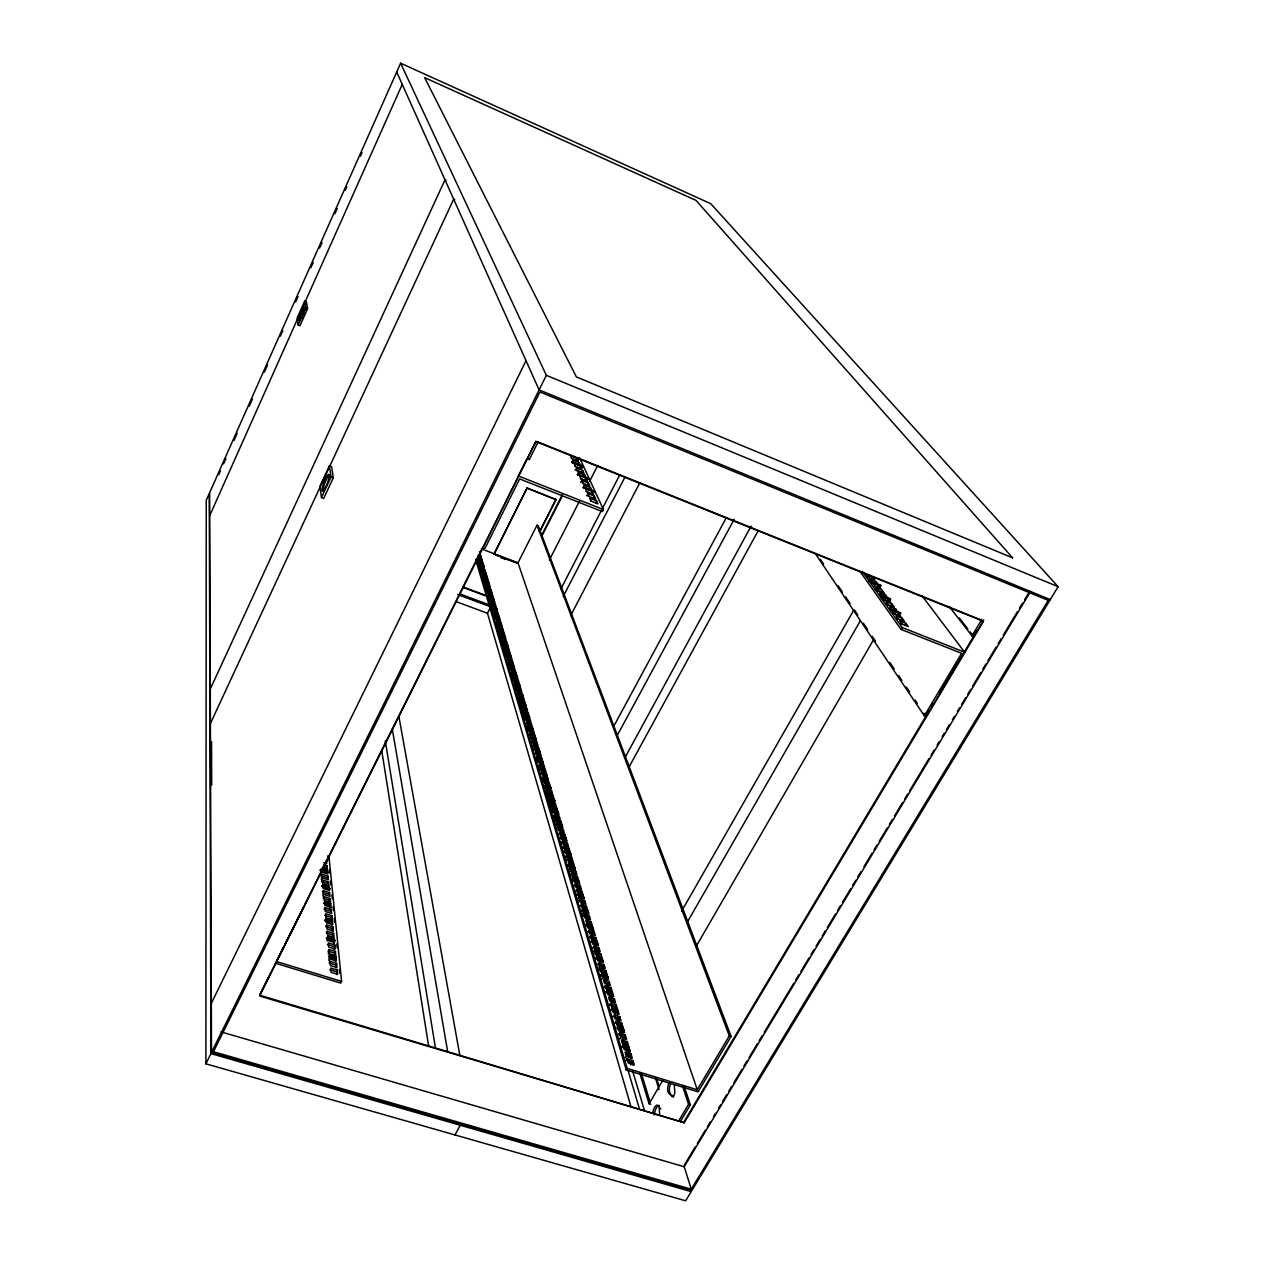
<?xml version="1.0" encoding="UTF-8"?>
<svg xmlns="http://www.w3.org/2000/svg" width="1264" height="1264" viewBox="0 0 1264 1264"><rect width="100%" height="100%" fill="white"/><g stroke="black" fill="none" stroke-linecap="round" stroke-linejoin="round"><path stroke-width="1.5" d="M205.89 1063.814L206.237 500.339L209.271 493.513L210.946 1053.607L205.89 1063.814L685.625 1200.8L691.203 1191.604L210.946 1053.607M400.609 63.2L209.619 492.755L211.499 1052.47L691.835 1190.577L1058.11 586.701L710.731 203.678L400.609 63.2L546.332 375.313L1058.11 586.701M218.783 474.648L220.394 471.061M223.586 463.856L225.987 458.469M233.998 440.472L237.19 433.268M249.198 406.281L252.405 399.092M264.413 372.106L267.605 364.901M280.418 336.129L282.82 330.726M295.618 301.938L298.02 296.534M310.833 267.763L313.219 262.359M319.634 247.965L322.036 242.562M334.834 213.774L337.235 208.386M345.246 190.39L346.842 186.788M360.445 156.215L362.041 152.612M304.687 301.069L297.198 317.864L298.178 325.085L299.947 325.812L307.515 308.874L306.441 301.796L304.687 301.069L305.746 308.147L298.178 325.085M209.698 515.68L300.358 312.619M301.954 309.016L402.252 84.388M210.282 689.054L445.007 179.82L446.081 180.294M329.398 465.831L319.934 486.229L321.467 497.589L323.679 498.427L333.285 477.808L331.579 466.669L329.398 465.831L331.057 476.955L321.467 497.589M210.393 723.545L453.665 199.159L454.787 199.649M211.341 1003.3L526.014 360.667M211.499 1052.47L546.332 375.313M283.31 947.479L259.578 995.131L684.235 1122.748L259.61 996.016L535.936 441.61L983.439 621.335L684.235 1122.748M285.079 943.955L303.534 906.904M305.303 903.365L482.943 546.917M518.114 476.323L526.898 458.674M259.752 995.163L268.521 977.562M305.967 902.433L276.484 961.572L341.596 981.401L340.727 983.092L275.473 963.231M483.749 545.795L518.524 476.022L603.434 509.566L602.391 511.588L519.646 478.945L485.013 548.355L482.88 547.533M535.904 441.152L527.151 458.721L529.3 459.59L538.053 442.021M478.44 559.92L482.421 561.437L481.868 559.62L477.887 558.103L477.871 561.042L477.334 559.225L481.3 560.726L481.853 562.559M480.857 556.286L480.304 557.392L480.32 554.485L480.857 556.286L478.219 555.275M478.724 563.918L478.74 560.963L482.722 562.48L482.722 565.435M326.949 865.698L326.523 870.928L326.949 865.698L323.9 864.718M480.999 556.776L480.999 559.699L480.999 556.776L478.361 555.765M321.372 879.444L321.83 874.135L327.976 876.11L328.34 879.807L322.178 877.832M481.3 560.726L481.868 559.62M322.383 879.965L321.577 881.561L327.755 883.536L328.545 881.924L322.383 879.965L322.731 883.694L328.924 885.669L328.545 881.924M321.293 868.368L327.408 870.327L326.618 871.923L321.609 870.39M484.302 570.68L484.302 567.694L480.304 566.177L479.735 567.315L483.733 568.832L484.302 570.68L480.288 569.163M482.722 562.48L482.169 563.602L478.187 562.085M322.826 884.705L323.173 888.481L329.398 890.456L329.019 886.68L322.826 884.705L322.02 886.317L329.746 888.861M479.988 565.134L479.435 563.286L483.433 564.803L483.417 567.773M327.976 876.11L327.186 877.706L321.04 875.731M481.157 572.086L481.173 569.084L485.186 570.601L485.171 573.603L485.186 570.601M481.3 572.592L481.868 571.454L485.897 572.971L485.897 575.989L485.897 572.971M483.733 568.832L484.302 567.694M323.379 890.63L322.573 892.258L328.798 894.233L329.604 892.621L323.379 890.63L322.92 896.065M483.306 576.289L482.737 577.427L482.753 574.409L486.782 575.926L487.351 577.806L483.306 576.289L482.753 574.409M497.668 555.765L493.971 554.059L527.088 487.951L556.097 499.643L540.313 530.769M494.082 554.406L527.088 487.951M323.947 896.618L324.295 900.458L330.583 902.449L330.204 898.609L323.947 896.618L323.126 898.246L329.383 900.221L329.762 904.06M328.213 888.292L329.019 886.68M483.78 580.919L484.349 579.781L488.41 581.298L488.978 583.21L482.327 580.713M486.782 578.944L486.782 575.926M485.818 584.695L485.234 585.832L485.234 582.767L489.31 584.3L489.895 586.227L485.818 584.695L485.234 582.767M487.683 581.93L488.252 580.792L484.191 579.26L483.622 577.364L487.683 578.896L487.114 580.034L483.053 578.501M487.841 582.451L488.41 581.298M324.974 907.584L324.153 909.227L330.457 911.202L331.279 909.574L324.974 907.584L325.338 911.502L331.674 913.493L331.279 909.574M329.383 900.221L330.204 898.609M486.134 588.866L486.134 585.785L490.227 587.318L490.227 590.399M486.466 589.798L491.554 591.726L490.969 589.782L486.877 588.234L486.292 589.387L491.317 591.441M489.31 584.3L488.741 585.453L484.665 583.921M329.857 905.103L330.678 903.491L324.406 901.501L324.769 905.372L331.057 907.362L330.236 908.99L329.857 905.103L323.584 903.128M487.778 591.299L487.193 592.453L491.301 593.985L491.901 595.944L491.886 592.832L487.778 591.299L488.362 593.243L492.486 594.791M490.227 587.318L489.642 588.471L485.566 586.938M490.969 589.782L490.969 592.879L488.236 591.852M326.017 918.754L326.396 922.736L332.78 924.727L332.385 920.745L326.017 918.754L325.196 920.397L331.563 922.388L331.816 925.043M488.694 597.493L488.694 594.364L492.818 595.913L492.818 599.041M493.576 598.409L493.576 601.553L493.576 598.409L489.437 596.861L488.852 598.03L494.177 599.894M491.301 593.985L491.886 592.832M490.369 599.973L489.784 601.127L493.924 602.675L494.508 601.522L490.369 599.973L490.953 601.964L495.109 603.513L494.508 601.522M326.602 925.011L326.981 929.024L333.396 931.031L333.001 927.018L326.602 925.011L325.78 926.654L332.163 928.661L332.432 931.347M492.818 595.913L492.233 597.066L488.109 595.518M331.326 920.002L331.895 915.736L325.543 913.73L325.922 917.68L332.274 919.686L331.895 915.736M630.831 1106.221L487.477 613.261L490.732 606.783L493.545 616.263M331.563 922.388L332.385 920.745M491.301 606.278L491.301 603.102L495.456 604.65L495.472 607.826L495.456 604.65M327.202 931.331L327.581 935.392L334.028 937.398L333.633 933.338L327.202 931.331L326.365 932.99L332.795 934.981L333.048 937.698M492.059 605.646L491.459 606.815L495.63 608.363L496.246 610.386L496.831 609.216L496.231 607.194L492.059 605.646L492.059 608.837M492.992 608.806L492.407 609.975L496.594 611.539L497.179 610.37L492.992 608.806L493.608 610.828L497.795 612.392L497.179 610.37M327.092 940.874L327.676 936.482L334.138 938.488L333.696 944.24L334.138 938.488M332.163 928.661L333.001 927.018M476.291 558.656L627.149 1068.38L697.254 1089.726L517.987 562.812L537.026 525.192L538.195 525.65L731.098 1036.448L698.091 1091.827L626.233 1069.96L475.722 559.778M493.94 611.997L493.355 613.166L497.542 614.731L498.142 613.561L493.94 611.997L493.955 615.22M495.63 608.363L496.231 607.194M494.129 615.773L494.714 614.588L498.932 616.153L499.549 618.207L492.549 615.347L499.485 617.448M571.881 462.292L582.878 465.91L582.688 466.843L571.881 462.292L582.688 466.843M572.007 462.561L572.213 461.644M332.795 934.981L333.633 933.338M494.73 617.827L494.714 614.588M495.678 617.812L495.077 618.997L499.296 620.561L499.896 619.376L495.678 617.812L496.294 619.881L500.528 621.446L499.896 619.376M539.301 532.144L555.955 499.312M576.194 460.286L577.174 458.358L570.554 455.704L571.786 458.437M328.308 953.878L328.893 949.422L335.418 951.429L335.829 955.616L329.288 953.593L328.893 949.422M498.158 616.769L498.142 613.561M498.332 617.322L498.932 616.153M496.641 621.066L496.041 622.251L500.275 623.816L500.876 622.631L496.641 621.066L496.657 624.321M495.251 624.463L501.081 626.454L501.682 625.269L497.431 623.705L498.063 625.791M541.956 534.704L562.527 494.208M542.209 535.415L561.864 496.72M578.154 464.599L579.133 462.656L572.497 460.001L573.73 462.766M334.202 949.359L334.77 944.935L328.292 942.928L328.672 947.052L335.181 949.059L334.77 944.935M498.411 626.991L497.811 628.176L502.061 629.756L502.693 631.858L503.309 630.673L502.677 628.556L498.411 626.991L498.427 630.294M328.94 960.608L329.398 954.731L335.94 956.737L336.35 960.956L329.793 958.934M579.749 468.122L580.745 466.179L582.025 468.976L574.757 466.132M330.015 961.335L330.41 965.585L337.014 967.608L336.587 963.358L330.015 961.335L329.161 963.026L335.734 965.048L336.003 967.876M577.443 474.695L588.74 478.645L577.443 474.695L581.061 476.149M334.834 955.884L335.418 951.429M577.569 474.98L577.774 474.047M499.406 630.294L498.79 631.494L503.056 633.074L503.672 631.874L499.406 630.294L500.023 632.411L504.304 633.991L503.672 631.874M582.751 470.571L584.047 473.4L577.316 470.714L576.052 467.885L582.751 470.571L581.756 472.531L575.057 469.845M502.061 629.756L502.677 628.556M335.355 961.225L335.94 956.737M500.228 636.313L500.196 632.995L504.478 634.575L504.51 637.893L504.478 634.575M580.697 482.437L581.709 480.462L588.503 483.164L589.846 486.087L582.388 483.117M583.778 476.97L584.79 475.011L578.043 472.325L579.323 475.169M335.734 965.048L336.587 963.358M502.203 639.71L501.587 640.911L505.9 642.491L506.516 641.29L502.203 639.71L502.235 643.076M503.025 642.46L503.672 644.624L508.002 646.22L507.338 644.04L503.025 642.46L502.408 643.66L507.97 645.572M505.489 637.925L506.137 640.074L501.84 638.478L501.192 636.345L505.489 637.925L504.889 639.126L500.591 637.546M583.178 487.493L594.649 491.491L583.32 487.793L583.526 486.83M336.666 974.607L337.251 970.057L330.647 968.034L331.042 972.316L337.678 974.339L337.251 970.057M503.056 645.841L503.672 644.624M588.408 479.309L588.613 478.361M504.036 645.872L503.42 647.073L507.749 648.669L508.412 650.865L509.029 649.649L508.381 647.452L504.036 645.872L504.067 649.269M549.334 560.094L579.813 500.512M587.491 485.155L588.503 483.164M589.672 481.236L597.746 465.452M506.722 645.24L507.338 644.04M505.094 652.73L505.063 649.301L509.408 650.897L510.071 653.109L505.711 651.513M510.261 653.693L510.308 657.138L510.261 653.693L505.9 652.098L505.268 653.314L510.893 655.242M507.749 648.669L508.381 647.452M589.577 489.737L590.604 487.746L583.763 485.028L585.09 487.967M505.932 655.542L505.9 652.098M506.927 655.589L506.311 656.806L510.688 658.402L511.304 657.185L506.927 655.589L507.591 657.817L511.983 659.413L511.304 657.185M509.408 650.897L508.792 652.113L504.447 650.518M591.283 493.481L592.31 491.491L585.437 488.757L586.78 491.728M507.97 659.097L507.354 660.314L511.746 661.909L512.362 660.693L507.97 659.097L508.649 661.341L513.042 662.936L512.362 660.693M594.507 491.19L594.301 492.154M593.416 498.158L594.443 496.152L587.539 493.418L588.898 496.42M508.871 665.433L508.823 661.941L513.231 663.553L513.279 667.029L513.231 663.553M509.929 669.004L509.882 665.496L514.306 667.108L514.985 669.383L510.561 667.771M595.565 502.898L596.608 500.876L589.672 498.127L591.031 501.16M510.308 670.299L510.956 669.067L515.38 670.678L516.075 672.969L511.636 671.358L510.956 669.067M511.809 671.974L511.177 673.206L515.617 674.818L516.312 677.125L516.265 673.586L511.809 671.974L512.505 674.281L516.96 675.892M514.306 667.108L513.674 668.324L510.719 667.266M512.9 675.592L512.252 676.84L516.707 678.452L517.355 677.22L512.9 675.592L513.579 677.915L518.05 679.526L517.355 677.22M515.38 670.678L514.748 671.911L511.794 670.836M515.617 674.818L516.265 673.586M560.916 588.866L619.739 474.948M514.922 685.815L514.859 682.212L519.346 683.84L519.409 687.426L519.346 683.84M518.461 680.854L519.156 683.192L514.669 681.58L513.974 679.242L518.461 680.854L517.813 682.102L513.342 680.49M515.965 685.91L515.317 687.158L519.82 688.769L520.531 691.139L521.179 689.891L520.468 687.521L515.965 685.91L516.028 689.528M563.191 596.529L624.748 477.571M517.071 689.623L516.423 690.871L520.942 692.498L521.653 694.884L521.59 691.25L517.071 689.623L517.782 692.008L522.316 693.636M514.337 683.634L519.994 685.404L514.401 683.871M519.82 688.769L520.468 687.521M517.971 692.656L518.682 695.042L523.233 696.685L522.506 694.284L517.971 692.656L517.324 693.904L522.869 696.037M518.035 696.306L518.682 695.042M520.942 692.498L521.59 691.25M519.156 700.098L519.093 696.417L523.644 698.06L524.37 700.461L519.82 698.834M521.858 695.532L522.506 694.284M520.294 703.906L520.231 700.209L524.781 701.852L525.524 704.285L520.958 702.642M523.644 698.06L522.98 699.308L518.445 697.681M520.484 704.569L521.147 703.305L525.729 704.949L526.456 707.398L521.874 705.754L521.147 703.305M521.21 707.018L521.874 705.754M524.781 701.852L524.133 703.116L519.567 701.473M570.633 615.694L639.9 482.658M522.364 710.889L522.301 707.145L526.883 708.788L527.625 711.253L523.027 709.61M525.066 706.213L525.729 704.949M523.454 711.016L522.79 712.296L527.388 713.939L528.052 712.675L523.454 711.016L524.181 713.512L528.81 715.155L528.052 712.675M526.883 708.788L526.219 710.068L523.17 708.962M524.386 714.176L525.129 716.672L529.758 718.331L529 715.819L524.386 714.176L523.723 715.456L529.379 717.589M524.465 717.952L525.129 716.672M525.555 718.11L524.892 719.39L529.521 721.033L530.185 719.753L525.555 718.11L526.314 720.622L530.943 722.265L530.185 719.753M528.336 717.099L529 715.819M527.783 729.123L527.688 725.283L532.365 726.926L533.124 729.486L528.447 727.827M531.386 723.703L532.144 726.247L527.483 724.588L526.74 722.06L531.386 723.703L530.706 724.999L526.061 723.34M531.686 728.222L532.365 726.926M530.09 733.325L529.411 734.621L534.103 736.28L534.783 734.984L530.09 733.325L530.864 735.917L535.573 737.576L534.783 734.984M533.566 730.94L534.34 733.515L529.648 731.856L528.889 729.281L533.566 730.94L532.887 732.235L528.21 730.576M531.07 736.612L530.39 737.907L535.099 739.566L535.778 738.271L531.07 736.612L531.844 739.219L536.568 740.878L535.778 738.271M532.286 740.704L531.607 742L536.331 743.674L537.01 742.363L532.286 740.704L533.076 743.327L537.8 745.002L537.01 742.363M533.519 744.828L532.823 746.139L537.579 747.798L538.259 746.503L533.519 744.828L534.309 747.466L539.064 749.141L538.259 746.503M533.835 749.489L534.514 748.177L539.27 749.852L540.076 752.522L535.304 750.848L534.514 748.177M535.762 752.364L535.067 753.676L539.839 755.351L540.534 754.039L535.762 752.364L536.568 755.05L541.34 756.725L540.534 754.039M538.59 751.164L539.27 749.852M537.026 756.583L536.315 757.894L541.118 759.569L541.814 758.258L537.026 756.583L537.121 760.596M542.841 761.686L542.967 765.731L542.841 761.686L538.037 760.012L538.843 762.729L543.662 764.404M539.428 768.338L539.317 764.278L544.136 765.968L544.958 768.702L540.123 767.011M544.136 765.968L543.441 767.28L538.606 765.605M545.432 770.266L546.269 773.031L541.419 771.34L540.597 768.575L545.432 770.266L544.737 771.593L539.886 769.902M545.779 775.101L546.49 773.773L541.64 772.083L542.461 774.864L547.328 776.554L546.49 773.773M543.062 780.583L542.935 776.444L547.818 778.15L547.944 782.274L547.818 778.15M545.448 788.61L545.321 784.423L550.219 786.129L551.072 788.973L546.159 787.267M549.145 782.542L549.998 785.371L545.084 783.664L544.247 780.852L549.145 782.542L548.434 783.885L543.536 782.195M549.508 787.472L550.219 786.129M546.775 793.097L546.648 788.894L551.562 790.6L551.704 794.803L551.562 790.6M548.118 797.616L547.991 793.381L552.921 795.088L553.79 797.979L548.845 796.273M549.208 801.313L549.082 797.047L554.027 798.753L554.912 801.66L549.935 799.954M552.921 795.088L552.21 796.446L547.265 794.74M553.3 800.112L554.027 798.753M550.583 805.895L550.44 801.613L555.402 803.319L555.56 807.601L555.402 803.319M556.792 807.917L557.693 810.872L552.684 809.15L551.799 806.211L556.792 807.917L556.065 809.276L551.072 807.57M557.187 813.036L557.93 811.662L552.921 809.955L553.806 812.91L558.83 814.632L557.93 811.662M554.454 818.977L554.311 814.616L559.336 816.339L560.236 819.325L555.196 817.603M559.336 816.339L558.593 817.713L553.569 815.991M555.86 823.701L556.602 822.327L555.702 819.309L560.758 821.047L561.674 824.049L560.916 825.439L560.015 822.422L560.758 821.047M557.013 827.557L557.756 826.182L556.855 823.148L561.911 824.871L562.828 827.904L557.756 826.182M613.719 726.373L726.073 518.098M562.085 829.295L561.169 826.245L561.911 824.871M559.699 832.723L558.957 834.114L564.06 835.852L564.992 838.933L565.735 837.542L564.803 834.461L559.699 832.723L560.616 835.804L565.735 837.542M563.349 829.642L564.281 832.707L559.178 830.969L558.277 827.92L563.349 829.642L562.606 831.033L557.519 829.295M616.832 736.233L734.21 519.283M564.06 835.852L564.803 834.461M562.322 841.524L561.564 842.914L566.699 844.652L567.647 847.796L568.405 846.39L567.457 843.262L562.322 841.524L563.254 844.652L568.405 846.39M565.229 839.77L565.988 838.38L560.868 836.642L561.801 839.754L566.92 841.492L565.988 838.38M563.791 846.453L563.033 847.844L568.184 849.582L568.942 848.191L563.791 846.453L564.739 849.598L569.906 851.351L568.942 848.191M562.606 851.114L570.791 853.579L564.171 851.351M566.699 844.652L567.457 843.262M564.218 851.857L564.992 850.451L570.159 852.205L571.123 855.38L570.348 856.787L569.4 853.595L570.159 852.205M566.477 855.459L565.703 856.866L570.901 858.604L571.865 861.811L572.639 860.405L571.676 857.197L566.477 855.459L567.425 858.651L566.667 860.073M624.922 757.752L751.1 526.108M570.901 858.604L571.676 857.197M568.421 866.014L569.195 864.592L574.425 866.346L575.404 869.6L570.159 867.847L569.195 864.592M569.385 869.269L570.159 867.847M573.192 862.238L574.172 865.477L568.942 863.723L567.978 860.484L573.192 862.238L572.418 863.644L568.942 862.49M574.425 866.346L573.651 867.768L574.63 871.022M629.267 766.632L758.021 531.022M570.917 874.404L571.691 872.982L570.728 869.711L575.973 871.465L576.969 874.751L571.691 872.982M575.973 871.465L575.199 872.887L569.938 871.133M572.466 879.602L573.24 878.164L572.26 874.862L577.522 876.616L578.533 879.934L573.24 878.164M577.522 876.616L576.747 878.053L571.47 876.284M575.073 884.31L574.283 885.732L579.591 887.502L580.603 890.867L581.393 889.429L580.381 886.064L575.073 884.31L576.068 887.66L581.393 889.429M578.801 880.834L579.797 884.152L574.504 882.398L573.508 879.065L578.801 880.834L578.011 882.256L572.402 880.439M576.637 889.587L575.847 891.025L581.187 892.795L582.198 896.176L583.004 894.738L581.977 891.357L576.637 889.587L577.648 892.969L576.858 894.406M579.591 887.502L580.381 886.064M577.127 895.339L577.932 893.885L583.273 895.655L584.284 899.004L578.928 897.235L577.932 893.885M578.122 898.672L578.928 897.235M581.187 892.795L581.977 891.357M582.483 897.092L583.273 895.655M454.945 1134.93L460.286 1125.244M584.869 900.948L585.911 904.392L580.524 902.622L579.497 899.178L584.869 900.948L584.079 902.401L578.707 900.632M585.706 907.821L586.512 906.367L581.108 904.597L582.151 908.058L587.555 909.843L586.749 911.297L585.706 907.821L580.318 906.051M582.657 913.951L583.462 912.497L582.42 909.006L587.839 910.775L588.898 914.267L583.462 912.497M584.063 914.504L583.257 915.958L588.692 917.727L589.498 916.274L584.063 914.504L585.121 918.027L590.557 919.797L589.498 916.274M587.033 912.229L587.839 910.775M588.503 912.245L581.314 910.459M585.959 925.058L586.78 923.589L585.722 920.034L591.173 921.819L592.247 925.374L586.78 923.589M592.532 926.338L591.71 927.808L592.8 931.394L593.622 929.925L592.532 926.338L587.065 924.553L586.243 926.022L592.927 928.297M591.173 921.819L590.351 923.289L586.717 922.104M590.43 935.866L589.609 937.351L595.123 939.136L595.944 937.667L590.43 935.866L591.52 939.515L597.05 941.301L595.944 937.667M594.238 931.979L595.328 935.597L589.814 933.796L588.74 930.193L594.238 931.979L593.416 933.448L587.918 931.663M591.805 940.495L592.911 944.176L598.457 945.962L597.351 942.296L591.805 940.495L590.983 941.98L597.73 944.255M596.513 943.781L597.351 942.296M593.796 951.476L594.633 949.975L593.527 946.278L599.089 948.063L600.21 951.776L594.633 949.975M595.265 952.092L594.428 953.593L600.021 955.394L600.842 953.893L595.265 952.092L596.387 955.837L601.98 957.638L600.842 953.893M599.373 953.261L598.251 949.564L599.089 948.063M602.675 960.624L595.85 958.349L596.687 956.848L602.28 958.649L603.418 962.41L597.809 960.608L596.687 956.848M601.443 960.15L602.28 958.649M598.725 968.082L599.578 966.565L598.441 962.773L604.066 964.574L605.219 968.366L599.578 966.565M606.183 975.887L607.036 974.386L605.867 970.547L600.226 968.745L599.373 970.246L605.029 972.048L605.788 974.607M603.987 968.603L603.228 966.075L604.066 964.574M607.731 977.404L600.827 975.129L601.68 973.612L607.352 975.429L608.505 979.284L602.833 977.483L601.68 973.612M605.029 972.048L605.867 970.547M601.98 979L602.833 977.483M607.352 975.429L606.499 976.93L607.273 979.505M605.314 985.825L606.483 989.759L612.218 991.561L611.033 987.626L605.314 985.825L604.445 987.342L610.164 989.159L610.954 991.782M609.106 985.62L608.316 983.013L609.185 981.496L603.481 979.695L604.65 983.582L610.354 985.399L609.185 981.496M606.799 990.818L607.984 994.784L613.735 996.601L612.534 992.635L606.799 990.818L605.93 992.351L612.929 994.61M610.164 989.159L611.033 987.626M612.534 992.635L611.681 994.152L612.471 996.806M610.528 1003.347L611.729 1007.376L617.543 1009.193L616.326 1005.164L610.528 1003.347L609.659 1004.88L615.442 1006.697L616.263 1009.383M614.351 1003.063L613.546 1000.393L614.415 998.86L608.663 997.043L609.848 1001.056L615.631 1002.873L614.415 998.86M612.06 1008.467L613.277 1012.543L619.091 1014.36L617.875 1010.299L612.06 1008.467L611.191 1010.015L618.254 1012.274M615.442 1006.697L616.326 1005.164M617.875 1010.299L616.99 1011.832L617.812 1014.55M615.884 1021.328L614.999 1022.876L620.861 1024.709L622.109 1028.849L622.994 1027.3L621.746 1023.161L615.884 1021.328L617.132 1025.467L622.994 1027.3M619.739 1020.98L618.918 1018.231L619.802 1016.698L613.972 1014.866L615.189 1018.974L621.035 1020.806L619.802 1016.698M869.047 581.14L870.074 579.323L876.094 581.74L878.259 584.758L870.548 581.74M681.596 911.218L853.674 610.291M871.702 578.833L872.729 577.048L866.725 574.63L868.858 577.616M870.659 581.977L880.676 585.248L880.55 586.148L870.659 581.977L880.55 586.148M870.88 582.277L871.007 581.377M620.861 1024.709L621.746 1023.161M875.051 583.541L876.094 581.74M619.423 1033.162L620.671 1037.381L626.596 1039.213L625.317 1034.995L619.423 1033.162L618.523 1034.726L624.432 1036.559L625.269 1039.371M623.342 1028.422L624.606 1032.609L618.696 1030.776L617.464 1026.589L623.342 1028.422L622.441 1029.986L623.294 1032.767M875.162 589.767L876.205 587.934L882.272 590.367L884.484 593.448L878.401 591.015L876.205 587.934M877.801 587.397L878.843 585.58L881.024 588.629L874.783 586.18M619.771 1038.945L620.671 1037.381M686.779 923.068L860.31 620.829M624.432 1036.559L625.317 1034.995M620.118 1045.597L619.945 1046.545M882.272 590.367L881.229 592.184L876.679 590.367M880.281 595.518L890.425 598.804L890.298 599.721L880.281 595.518L890.298 599.721M880.502 595.818L880.629 594.902M628.966 1047.05L628.05 1048.614L629.346 1052.912L630.246 1051.332L628.966 1047.05L623.01 1045.217L622.093 1046.782L629.346 1049.041M881.403 598.551L882.462 596.719L884.689 599.847L890.82 602.28L888.576 599.152L887.518 600.985L882.92 599.152M627.276 1046.039L626.423 1043.195L627.323 1041.631L621.398 1039.798L622.662 1044.064L628.603 1045.897L627.323 1041.631M884.689 597.035L885.748 595.202L879.649 592.769L881.861 595.865M625.396 1057.873L626.312 1056.293L625.016 1051.964L630.989 1053.797L632.3 1058.126L626.312 1056.293M627.039 1058.774L628.35 1063.15L634.37 1064.983L633.059 1060.607L627.039 1058.774L626.138 1060.354L632.142 1062.187L633.011 1065.11M630.957 1058.268L630.088 1055.377L630.989 1053.797M891.041 605.914L892.1 604.081L885.953 601.632L888.213 604.792M890.188 609.438L900.695 613.087L890.409 609.769L890.551 608.821M696.274 946.167L873.851 639.252M626.233 1069.96L627.149 1068.38M632.142 1062.187L633.059 1060.607M894.596 610.907L895.67 609.058L889.493 606.609L891.768 609.801M897.503 614.983L898.593 613.119L892.384 610.67L894.691 613.877M900.458 612.756L900.331 613.704M901.137 620.055L902.227 618.207L896.002 615.726L898.309 618.981M921.772 595.455L964.574 652.177L926.196 716.514L924.347 715.819L961.62 653.314L901.027 629.409L902.133 627.513L862.222 571.312M904.803 625.206L905.893 623.326L899.652 620.845L901.99 624.147M650.786 1104.246L649.064 1103.741L662.857 1080.262M678.705 1120.884L688.564 1104.309L682.386 1085.602M697.254 1089.726L729.312 1035.88L537.026 525.192M680.474 1121.405L690.349 1104.847L684.14 1086.124M983.755 620.039L973.849 636.645L972 635.903L981.907 619.297M683.95 1121.847L929.388 710.415M931.41 707.018L933.432 703.637M939.484 693.478L976.867 630.831M684.298 1165.171L695.326 1146.843M697.333 1143.525L705.344 1130.19M707.366 1126.84L710.415 1121.768M713.465 1116.712L715.503 1113.331M718.552 1108.259L720.591 1104.878M722.613 1101.497L726.689 1094.75M728.712 1091.369L731.761 1086.297M733.799 1082.916L741.936 1069.407M743.959 1066.026L747.024 1060.97M749.046 1057.589L757.183 1044.08M759.222 1040.699L762.271 1035.627M764.293 1032.246L793.776 983.266M795.814 979.884L798.864 974.813M800.902 971.431L809.039 957.922M811.061 954.541L814.111 949.485M816.149 946.104L820.21 939.342M822.248 935.96L825.297 930.904M827.335 927.523L835.472 914.014M837.495 910.633L840.544 905.561M842.582 902.18L850.719 888.671M852.742 885.29L855.807 880.218M857.829 876.837L860.879 871.781M863.928 866.709L872.065 853.2M874.103 849.819L877.153 844.747M879.175 841.366L887.312 827.857M889.35 824.476L892.4 819.42M894.438 816.038L902.559 802.514M904.597 799.148L907.647 794.076M909.685 790.695L928.993 758.605M931.031 755.224L934.08 750.152M937.13 745.096L939.168 741.715M942.217 736.643L944.255 733.262M946.278 729.881L949.327 724.825M952.377 719.753L954.415 716.372M957.464 711.3L959.502 707.935M961.541 704.554L965.601 697.791M967.639 694.41L970.689 689.354M972.711 685.973L980.848 672.448M982.886 669.083L985.936 664.011M987.958 660.63L996.095 647.121M998.133 643.739L1001.183 638.668M1003.221 635.286L1017.457 611.65M1019.479 608.268L1022.529 603.197M1024.567 599.815L1029.654 591.378M691.266 1189.219L1048.251 600.368L539.886 391.982L213.458 1051.727L691.266 1189.219L684.203 1166.735L1030.46 591.599M220.916 1031.851L684.203 1166.735M652.84 1112.841A6.841 2.891 -75.9 0 1 655.984 1105.668A6.841 2.891 -75.9 0 1 659.129 1107.454L660.946 1108.907M669.225 1082.632A6.841 2.923 -75.5 0 0 668.071 1091.891L673.696 1096.962M688.564 1104.309L690.349 1104.847M329.778 969.709L336.382 971.732M330.015 956.248L335.244 957.843M330.046 956.658L335.276 958.27M621.841 1046.513L628.192 1048.456M328.545 956.406L335.086 958.412M329.762 957.211L334.992 958.823M623.12 1047.524L629.472 1049.468M630.246 1051.332L624.29 1049.499L623.01 1045.217M625.601 1053.986L630.088 1055.377M327.439 944.587L333.933 946.594M328.055 951.097L334.565 953.103M621.983 1041.82L626.423 1043.195M330.015 938.536L335.165 940.132M618.38 1028.153L624.021 1029.907M326.602 937.872L333.491 940.005M616.627 1027.98L624.147 1030.318M326.839 938.141L334.881 940.685M618.033 1028.612L623.721 1030.413M326.333 938.425L334.928 941.095M618.207 1029.086L623.847 1030.839M334.533 942.581L328.071 940.574L327.676 936.482M328.308 920.792L331.705 921.867M324.959 920.129L331.753 922.262M611.239 1009.841L616.816 1011.595M324.69 920.682L331.468 922.799M612.803 1010.947L618.38 1012.685M613.087 1016.414L618.918 1018.231M729.312 1035.88L731.098 1036.448M609.232 999.034L613.546 1000.393M324.722 915.373L331.057 917.364M325.022 903.397L330.046 904.977M605.993 992.177L611.492 993.915M324.753 903.934L329.778 905.53M607.542 993.267L613.04 995.005M607.036 974.386L601.364 972.585L600.226 968.745M325.069 886.743L330.015 888.323M602.58 975.16L608.016 976.898M321.799 886.064L330.062 888.703M600.874 974.971L608.126 977.277M323.173 887.123L329.793 889.224M598.788 974.892L607.842 977.783M604.05 981.654L608.316 983.013M323.742 894.438L329.983 896.429L329.604 892.621M320.013 870.232L326.539 872.334M597.414 959.265L602.786 960.988M321.641 872.034L327.771 873.993L327.408 870.327M597.603 964.274L603.228 966.075M592.705 947.763L598.251 949.564M323.71 862.648L326.744 863.628L326.396 860.026M323.11 866.298L326.159 867.278M322.731 867.862L327.313 869.348M321.909 870.232L328.435 872.318M595.897 958.191L603.07 960.498M591.046 941.838L598.125 944.129M592.532 942.897L597.84 944.619M586.306 925.88L591.552 927.602M587.776 926.939L593.037 928.661M593.622 929.925L588.123 928.139L587.065 924.553M581.677 910.317L588.597 912.592M581.408 910.807L588.329 913.082M577.648 892.969L583.004 894.738M578.77 895.354L582.198 896.476M577.158 895.133L584.015 897.393M578.517 895.828L583.636 897.535M578.612 896.176L583.747 897.867M574.362 880.534L577.743 881.656M572.766 880.297L579.528 882.556M572.497 880.771L577.569 882.462M571.707 866.614L575.057 867.736M568.468 865.824L575.152 868.052M569.78 866.519L574.804 868.21M569.874 866.851L574.899 868.526M564.265 851.667L570.886 853.895M564.013 852.141L570.633 854.369M571.123 855.38L565.94 853.627L564.992 850.451M567.425 858.651L572.639 860.405M560.063 837.542L564.976 839.201M560.157 837.858L566.699 840.07M559.81 838L566.367 840.228M559.905 838.316L566.446 840.528M554.975 820.699L560.015 822.422M556.602 822.327L561.674 824.049M557.677 824.602L560.916 825.708M556.144 824.349L562.622 826.561M556.113 824.523L561.169 826.245M557.519 825.36L562.369 827.019M553.743 811.393L558.546 813.052M552.226 811.14L558.625 813.337M552.178 811.314L558.293 813.495M553.585 812.152L558.388 813.795M549.887 798.485L554.643 800.128M549.982 798.785L554.738 800.428M549.65 798.943L554.406 800.586M549.729 799.227L554.485 800.87M549.714 802.972L554.675 804.678M551.309 804.536L556.286 806.242M546.127 785.876L550.835 787.504M544.642 785.608L550.914 787.788M544.594 785.781L550.598 787.946M545.969 786.603L550.677 788.23M545.922 790.237L550.851 791.943M547.502 791.754L552.431 793.46M540.881 772.983L547.186 775.417M540.929 773.41L546.87 775.59M542.288 774.247L546.949 775.859M542.224 777.787L547.107 779.477M543.773 779.24L548.655 780.947M537.816 759.269L542.619 760.96L541.814 758.258M538.843 761.434L541.908 762.508M537.374 761.165L543.536 763.33M538.606 761.876L541.671 762.95M537.153 761.607L543.299 763.756M533.787 749.078L538.353 750.674M533.866 749.347L539.949 751.48M533.566 749.505L539.649 751.653M533.629 749.773L539.728 751.922M531.86 738.034L534.862 739.092M530.422 737.765L536.457 739.882M530.201 738.192L536.22 740.325M526.977 726.168L533.029 728.538M527.025 726.563L532.729 728.712M528.32 727.385L532.808 728.965M520.894 704.569L526.377 706.529L520.673 704.98M520.61 704.743L526.093 706.702M524.054 715.203L529.6 717.178M524.133 715.44L529.663 717.415M523.912 715.866L529.442 717.841M517.655 693.667L523.091 695.611M517.719 693.904L523.154 695.864M517.513 694.315L522.948 696.274M514.543 683.224L519.994 685.404M515.57 684.567L520.057 686.178M516.676 688.264L521.179 689.891M511.572 673.206L516.913 675.15M511.367 673.617L516.692 675.561M505.458 653.725L510.925 655.921M508.523 662.952L512.046 664.232M508.191 663.173L513.863 665.101L506.548 662.715M509.503 664.2L513.911 665.812M502.851 641.875L507.164 643.455L506.516 641.29M504.447 644.087L507.907 645.351M502.582 644.071L507.765 645.967M504.684 648.053L509.029 649.649M499.043 629.093L503.309 630.673M499.422 633.612L502.266 634.67M499.912 633.991L505.11 636.092M499.596 634.18L503.878 635.76M499.77 634.591L505.126 636.693M494.556 614.035L498.759 615.6M456.225 601.664L487.477 613.261M492.818 615.157L499.549 617.654M492.549 615.347L497.605 617.211M497.273 623.136L501.508 624.716L500.876 622.631M497.147 624.685L500.607 626.154M497.005 625.301L502.314 627.371L501.682 625.269M490.701 604.271L494.872 605.819M491.886 605.108L496.057 606.657M460.128 594.017L489.674 605.014M459.764 594.744L489.31 605.74M491.775 606.625L496.784 608.49M457.631 594.475L488.899 606.104M491.633 607.21L496.831 609.216M486.719 587.713L490.811 589.261M486.608 589.214L491.57 591.252M489.279 596.324L493.418 597.872M462.924 586.859L486.845 595.802M462.987 587.412L485.186 595.707M489.168 597.84L494.129 599.689M489.026 598.425L494.177 600.384M480.051 572.007L486.498 574.441M486.466 574.851L479.814 572.197L486.435 574.251M482.184 575.547L486.213 577.063M484.08 580.745L489.01 582.767M482.263 580.524L488.757 582.957M484.333 582.83L487.051 583.842M483.275 564.313L479.293 562.796L478.74 560.963M479.182 564.25L484.033 566.256M478.993 564.629L483.78 566.446M477.444 564.218L483.986 566.651L483.433 564.803M484.87 569.543L480.857 568.026L480.304 566.177M480.604 570.222L484.618 571.739M481.726 570.949L485.739 572.481M481.505 548.908L517.987 562.812M493.971 554.059L517.276 562.938M501.255 557.14L517.387 563.286M500.607 557.503L506.011 559.557M478.377 556.824L481.537 558.024M477.808 556.887L481.6 558.214M477.587 557.076L481.552 558.577M331.057 476.955L333.285 477.808M527.214 488.283L556.097 499.643M586.512 495.425L595.818 499.154L594.443 496.152M896.476 618.207L904.566 621.461L902.227 618.207M590.367 500.828L597.998 503.909L596.608 500.876M900.126 623.342L908.263 626.628L905.893 623.326M902.133 627.513L964.574 652.177M886.427 604.081L894.375 607.241L892.1 604.081M583.652 487.13L594.649 491.491M890.772 609.137L900.695 613.087M584.458 487.699L591.947 490.685L590.604 487.746M889.967 609.074L897.961 612.266L895.67 609.058M586.133 491.443L593.669 494.461L592.31 491.491M892.858 613.135L900.9 616.358L898.593 613.119M577.901 474.332L588.74 478.645M880.866 595.218L890.646 599.12M578.722 474.964L586.085 477.871L584.79 475.011M880.123 595.202L887.976 598.314L885.748 595.202M584.663 477.587L588.266 479.024M580.366 478.582L585.437 480.62L586.449 478.645L587.76 481.521L580.966 478.819L579.67 475.943M537.532 441.768L981.101 619.945M571.233 458.295L578.422 461.091L577.174 458.358M867.199 577.032L874.862 580.034L872.729 577.048M572.339 461.913L583.004 466.195M871.228 581.677L880.897 585.548M573.161 462.608L580.397 465.436L579.133 462.656M305.746 308.147L307.515 308.874M1050.289 599.594L539.112 389.912L396.706 72.001M668.53 1092.602L672.195 1096.646A3.444 1.469 -75.7 0 0 673.854 1095.525A3.444 1.469 -75.7 0 0 674.802 1092.222L674.297 1084.733M959.376 617.985L967.829 628.872M970.231 631.968L973.849 636.645M949.043 606.262L972 635.903M870.074 579.323L872.223 582.341M872.808 583.162L874.972 586.196M860.057 571.486L901.027 629.409M820.32 559.273L823.638 564.186M837.969 585.485L842.377 592.026M845.695 596.94L850.103 603.497M854.511 610.054L857.814 614.968M863.328 623.152L867.752 629.709M872.16 636.25L875.462 641.164M889.809 662.462L894.217 669.019M898.625 675.561L901.927 680.474M906.351 687.031L909.653 691.945M915.168 700.13L917.38 703.416M923.984 713.244L926.196 716.514M815.422 553.727L924.347 715.819M670.268 1093.123L669.794 1092.412A6.841 2.923 -75.6 0 1 670.963 1083.153M579.56 457.694L603.434 509.566M574.077 463.509L575.325 466.29M581.709 480.462L583.02 483.369M657.217 1080.515L658.986 1086.124M655.526 1078.303L659.05 1089.536M641.559 1074.021L650.202 1102.366M639.884 1073.515L649.064 1103.741M479.467 551.673L480.004 553.458M487.683 578.896L488.252 580.792M586.512 906.367L587.555 909.843M528.557 719.406L530.264 725.078M538.78 753.439L541.608 762.903M494.461 609.311L498.98 624.432M501.255 631.984L503.514 639.552M505.774 647.121L507.464 652.793M508.602 656.569L513.69 673.586M514.827 677.362L516.518 683.034M517.655 686.826L532.934 737.86M534.625 743.532L547.075 785.134M548.781 790.806L559.525 826.719M560.663 830.511L571.976 868.321M573.113 872.097L590.083 928.819M591.204 932.595L612.139 1002.542M613.277 1006.334L615.536 1013.886M616.674 1017.678L628.556 1057.383M629.693 1061.16L630.815 1064.936M632.521 1070.608L644.403 1110.313M481.868 571.454L482.421 573.335M484.349 579.781L484.918 581.677M486.877 588.234L487.446 590.177M489.437 596.861L490.021 598.836M500.828 640.864L503.641 650.344M510.925 674.944L512.599 680.632M521.021 709.025L522.696 714.713M531.117 743.106L532.792 748.794M550.172 807.475L551.862 813.163M560.268 841.555L561.959 847.243M628.129 1070.655L639.331 1108.528M398.729 715.598L459.796 1055.187M392.298 729.075L447.63 1051.458M385.283 740.878L435.432 1047.809M381.617 749.821L428.559 1045.644M328.924 856.076L341.596 981.401M327.945 855.665L328.324 859.583M329.319 869.395L329.714 873.313M330.489 881.15L330.884 885.069M331.879 894.88L332.258 898.799M333.048 906.636L333.443 910.554M334.233 918.407L334.628 922.325M336.793 943.892L337.188 947.81M339.352 969.362L339.747 973.296M330.678 903.491L331.057 907.362M320.503 869.948L320.835 873.629M659.208 1108.386L659.65 1115.338M211.53 741.636L211.72 784.976M654.468 1115.022A6.841 2.891 -75.9 0 1 659.35 1105.605M299.584 320.298A7.173 1.122 -68.4 0 1 303.028 310.075A7.173 1.122 -68.4 0 1 304.972 309.996M303.976 313.188A7.173 1.122 -68.4 0 1 303.297 314.941M302.57 316.632A7.173 1.122 -68.4 0 1 301.827 318.165M323.3 491.396A8.974 1.77 -69 0 1 324.674 483.606A8.974 1.77 -69 0 1 329.051 475.185M566.699 864.939L566.525 865.729L566.699 864.939M575.357 894.217L575.183 895.038L575.357 894.217M584.442 924.964L584.284 925.801L584.442 924.964M589.166 940.906L588.992 941.759L589.166 940.906M614.62 1026.984L614.446 1027.916L614.62 1026.984M1012.622 557.866L576.384 376.909L424.625 77.625L696.037 200.423L1012.622 557.866M300.958 317.77A7.173 1.122 -68.4 0 0 304.261 307.12A7.173 1.122 -68.4 0 0 299.442 316.379A7.173 1.122 -68.4 0 0 300.958 317.77M324.959 488.378A8.99 1.754 -69 0 0 329.019 474.521A8.99 1.754 -69 0 0 322.873 485.392A8.99 1.754 -69 0 0 324.959 488.378"/></g></svg>
